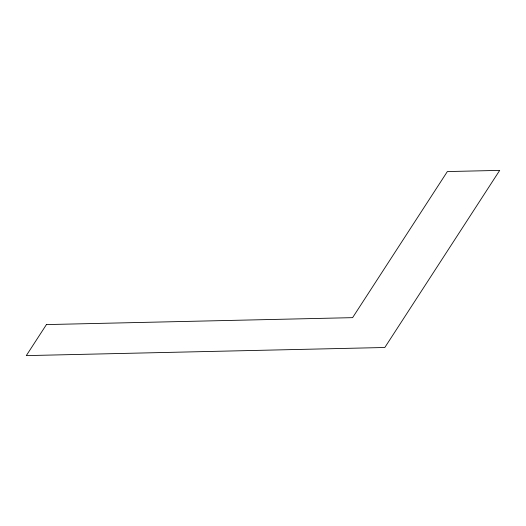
<?xml version="1.0" encoding="UTF-8"?>
<svg xmlns="http://www.w3.org/2000/svg" width="526" height="526" viewBox="0 0 526 526"><rect width="100%" height="100%" fill="white"/><g stroke="black" fill="none" stroke-linecap="round" stroke-linejoin="round"><path stroke-width="0.79" d="M46.426 324.588L26.3 355.615L384.815 347.495L499.7 170.385L447.356 171.568L352.598 317.651L46.426 324.588"/></g></svg>
